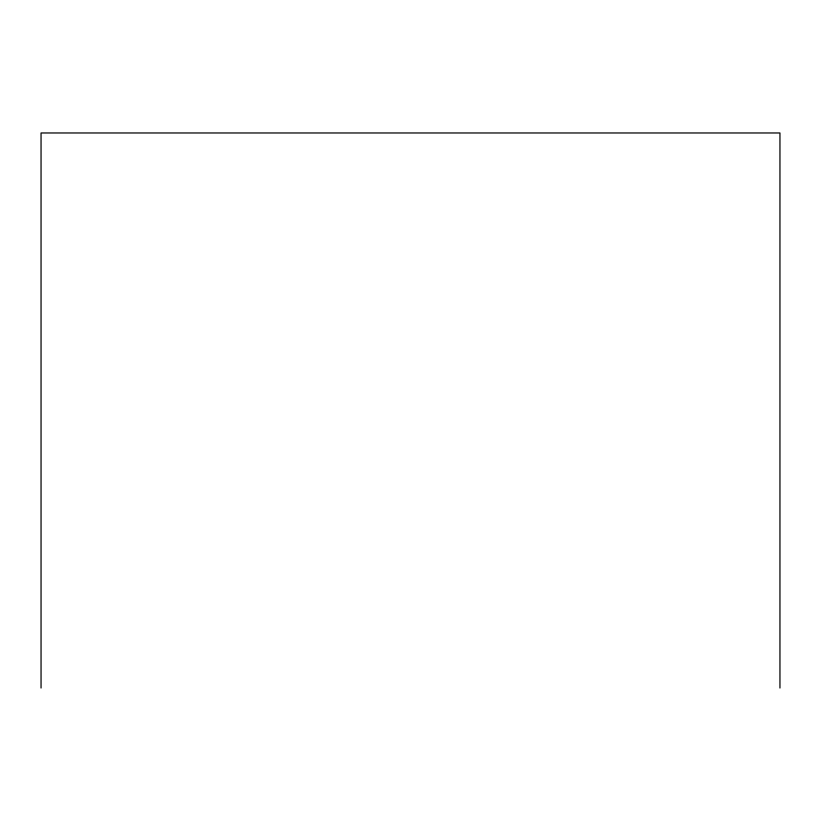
<?xml version="1.0" encoding="UTF-8"?>
<svg xmlns="http://www.w3.org/2000/svg" width="821" height="821" viewBox="0 0 821 821"><rect width="100%" height="100%" fill="white"/><g stroke="black" fill="none" stroke-linecap="round" stroke-linejoin="round"><path stroke-width="1.23" d="M779.95 688.029L779.95 132.971L41.05 132.971L41.05 688.029"/></g></svg>
